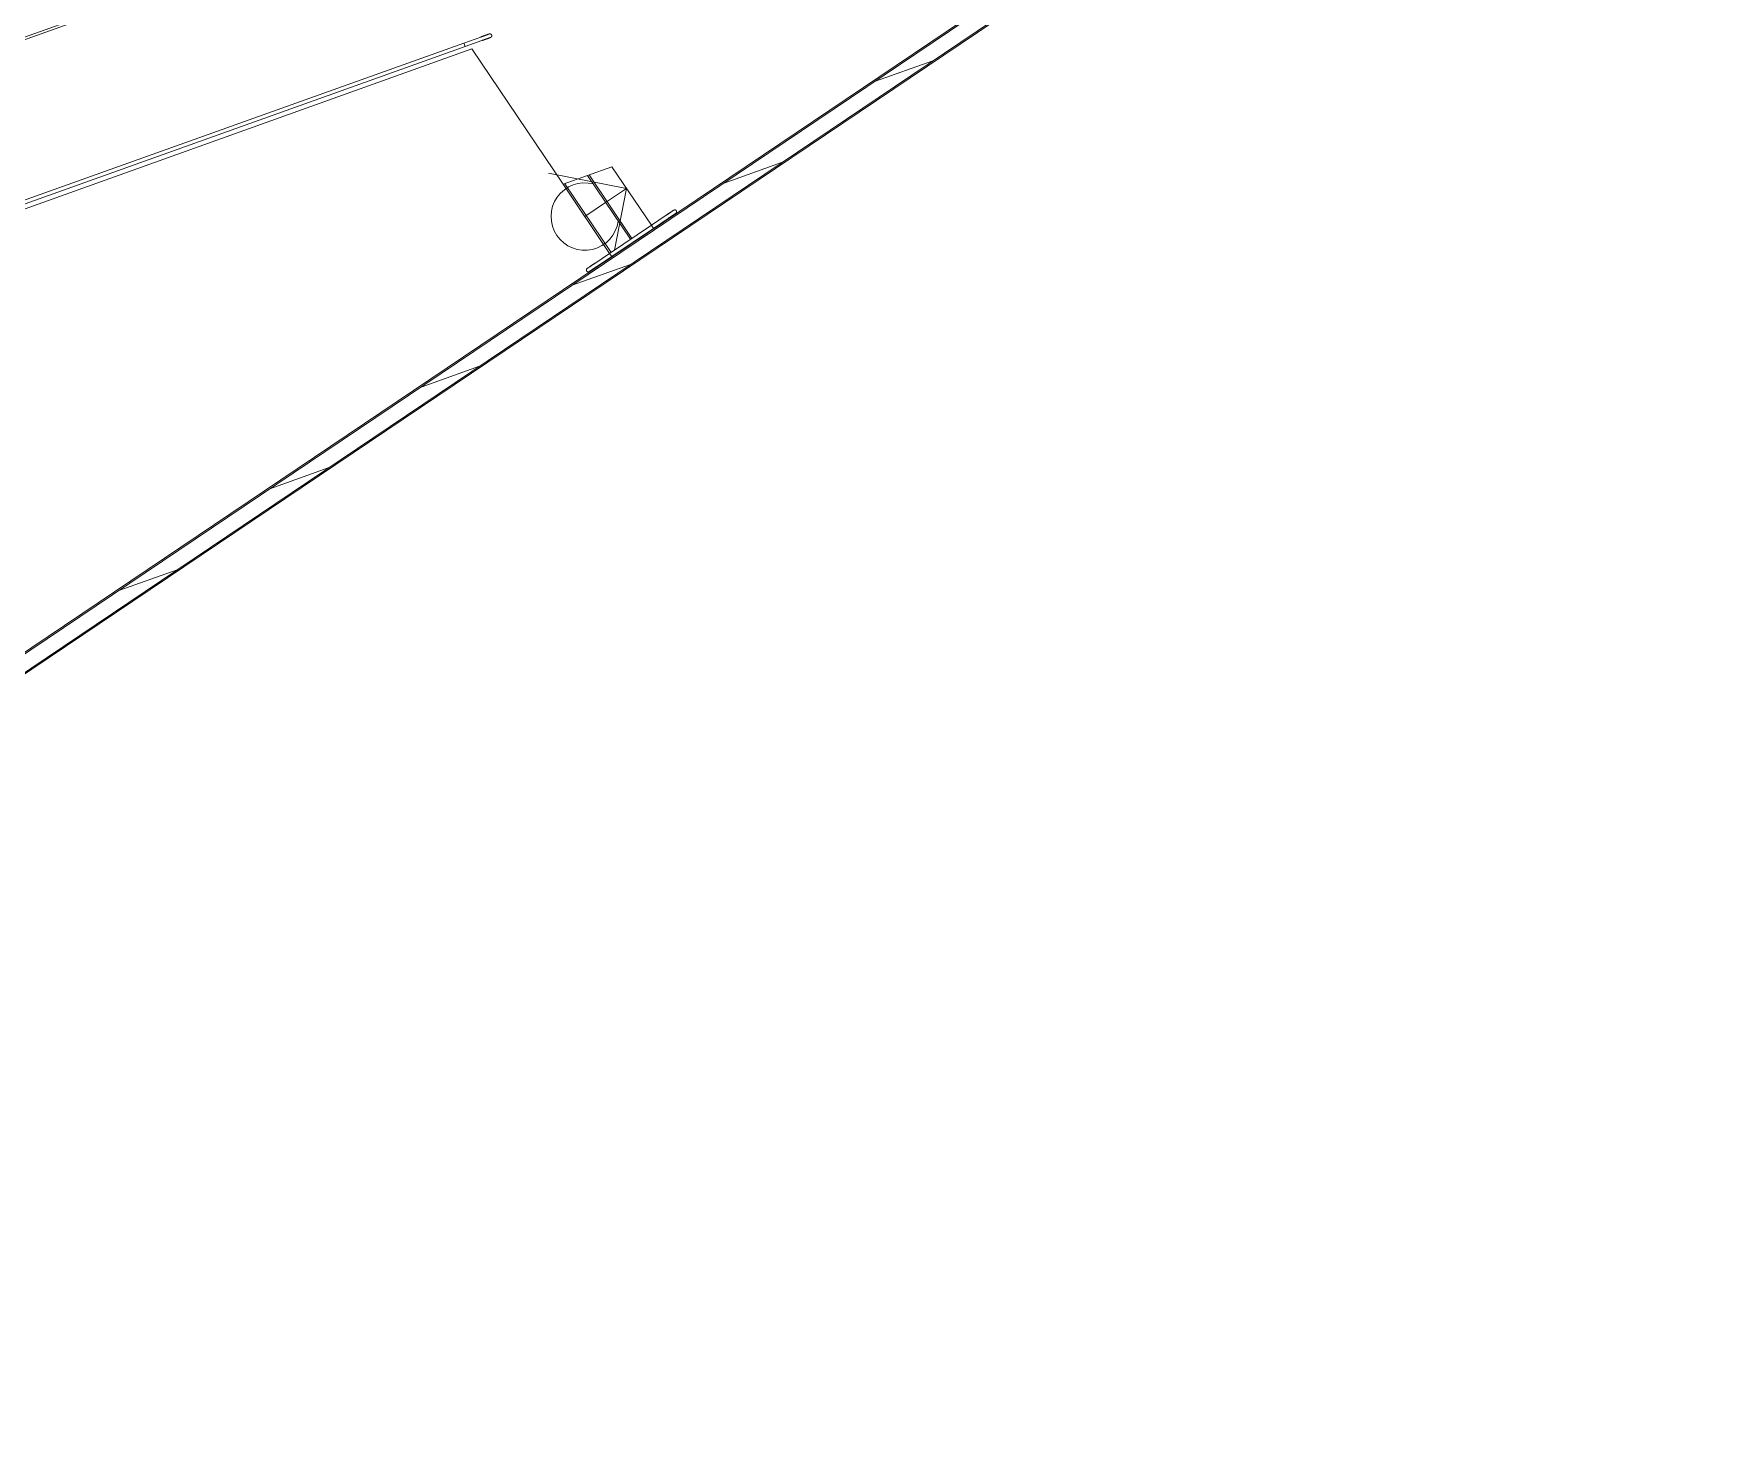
# Model space of a CAD drawing. Header units: metres. Extents: x 286532 to 329498, y 7396783 to 7466136.
# Drawn here: x 325561.71 to 325580.43, y 7397701.56 to 7397717.13 of the extents above; entities that cross this region are included whole.
import ezdxf

# ---------------------------------------------------------------- set-up
doc = ezdxf.new("R2010")
doc.units = ezdxf.units.M
doc.header["$LTSCALE"] = 10
doc.layers.get('0').update_dxf_attribs({"color": 255})
doc.layers.add('_  ARQ-AUX-001', color=1, linetype='Continuous', lineweight=5)
doc.layers.add('_AUXILIAR', color=7, linetype='Continuous', lineweight=30)

# ---------------------------------------------------------------- blocks, each defined once
blk = doc.blocks.new('ESTACAODRONE')
at = {"layer": '_  ARQ-AUX-001'}
for p, q in [((-57.752, -111.76), (-35.658, -104.113)), ((-35.193, -105.455), (-54.169, -117.953)), ((-54.161, -117.966), (-35.175, -105.461)), ((-54.067, -118.108), (-34.971, -105.53)), ((-54.059, -118.12), (-34.953, -105.537)), ((-51.023, -109.405), (-52.465, -109.901)), ((-46.973, -109.808), (-47.161, -109.873)), ((-47.147, -109.913), (-46.959, -109.848)), ((-56.865, -113.329), (-47.072, -109.939)), ((-47.161, -109.873), (-56.459, -113.092)), ((-56.446, -113.131), (-47.147, -109.913)), ((-47.161, -109.873), (-47.147, -109.913)), ((-47.072, -109.939), (-46.073, -111.456)), ((-42.596, -110.349), (-41.945, -110.124)), ((-45.367, -111.509), (-46.233, -111.331)), ((-46.073, -111.456), (-45.527, -111.267)), ((-45.527, -111.267), (-45.095, -111.921)), ((-45.527, -111.267), (-45.095, -111.921)), ((-44.29, -111.464), (-43.638, -111.239)), ((-46.073, -111.456), (-45.563, -112.23)), ((-46.054, -111.449), (-45.547, -112.219)), ((-45.8, -111.361), (-45.329, -112.075)), ((-45.781, -111.355), (-45.313, -112.065)), ((-45.601, -111.663), (-45.367, -111.509)), ((-45.367, -111.509), (-45.508, -112.193)), ((-45.835, -111.817), (-45.601, -111.663)), ((-44.93, -111.812), (-45.095, -111.921)), ((-45.072, -111.957), (-44.907, -111.847)), ((-45.563, -112.23), (-45.095, -111.921)), ((-45.54, -112.265), (-45.072, -111.957)), ((-45.095, -111.921), (-45.072, -111.957)), ((-45.563, -112.23), (-45.729, -112.339)), ((-45.706, -112.374), (-45.54, -112.265)), ((-45.54, -112.265), (-45.563, -112.23)), ((-45.52, -112.252), (-45.521, -112.258)), ((-45.983, -112.579), (-45.331, -112.354)), ((-47.676, -113.695), (-47.025, -113.469)), ((-49.369, -114.81), (-48.718, -114.584)), ((-51.062, -115.925), (-50.411, -115.7))]:
    blk.add_line(p, q, dxfattribs=at)
at = {"layer": '_  ARQ-AUX-001', "flags": 128}
for points in [[(-46.973, -109.808), (-46.969, -109.807), (-46.965, -109.805), (-46.962, -109.804), (-46.958, -109.803), (-46.954, -109.801), (-46.95, -109.8), (-46.947, -109.799), (-46.943, -109.798), (-46.939, -109.796), (-46.936, -109.795), (-46.932, -109.794), (-46.929, -109.793), (-46.925, -109.791), (-46.922, -109.79), (-46.919, -109.789), (-46.916, -109.788), (-46.913, -109.787), (-46.91, -109.786), (-46.907, -109.785), (-46.904, -109.784), (-46.902, -109.783), (-46.899, -109.782), (-46.897, -109.782), (-46.894, -109.781), (-46.892, -109.78), (-46.89, -109.779), (-46.888, -109.779), (-46.887, -109.778), (-46.885, -109.778), (-46.884, -109.777), (-46.882, -109.777), (-46.881, -109.776), (-46.88, -109.776), (-46.879, -109.776), (-46.879, -109.775), (-46.878, -109.775), (-46.878, -109.775), (-46.877, -109.775), (-46.877, -109.775)], [(-46.877, -109.775), (-46.877, -109.775), (-46.877, -109.775), (-46.878, -109.775), (-46.878, -109.775), (-46.879, -109.775), (-46.88, -109.776), (-46.881, -109.776), (-46.882, -109.776), (-46.883, -109.777), (-46.885, -109.777), (-46.886, -109.778), (-46.888, -109.779), (-46.89, -109.779), (-46.892, -109.78), (-46.894, -109.781), (-46.896, -109.781), (-46.898, -109.782), (-46.901, -109.783), (-46.904, -109.784), (-46.906, -109.785), (-46.909, -109.786), (-46.912, -109.787), (-46.915, -109.788), (-46.918, -109.789), (-46.921, -109.79), (-46.925, -109.791), (-46.928, -109.792), (-46.931, -109.794), (-46.935, -109.795), (-46.938, -109.796), (-46.942, -109.797), (-46.946, -109.798), (-46.949, -109.8), (-46.953, -109.801), (-46.957, -109.802), (-46.961, -109.804), (-46.964, -109.805), (-46.968, -109.806), (-46.972, -109.808), (-46.973, -109.808)], [(-46.863, -109.814), (-46.863, -109.814), (-46.864, -109.815), (-46.864, -109.815), (-46.865, -109.815), (-46.865, -109.815), (-46.866, -109.815), (-46.867, -109.816), (-46.868, -109.816), (-46.87, -109.817), (-46.871, -109.817), (-46.873, -109.818), (-46.874, -109.818), (-46.876, -109.819), (-46.878, -109.82), (-46.88, -109.82), (-46.882, -109.821), (-46.885, -109.822), (-46.887, -109.823), (-46.89, -109.824), (-46.892, -109.825), (-46.895, -109.826), (-46.898, -109.827), (-46.901, -109.828), (-46.904, -109.829), (-46.908, -109.83), (-46.911, -109.831), (-46.914, -109.832), (-46.918, -109.833), (-46.921, -109.834), (-46.925, -109.836), (-46.928, -109.837), (-46.932, -109.838), (-46.936, -109.839), (-46.939, -109.841), (-46.943, -109.842), (-46.947, -109.843), (-46.951, -109.845), (-46.955, -109.846), (-46.958, -109.847), (-46.959, -109.848)], [(-46.959, -109.848), (-46.956, -109.846), (-46.952, -109.845), (-46.948, -109.844), (-46.944, -109.842), (-46.94, -109.841), (-46.937, -109.84), (-46.933, -109.839), (-46.929, -109.837), (-46.926, -109.836), (-46.922, -109.835), (-46.918, -109.834), (-46.915, -109.832), (-46.912, -109.831), (-46.908, -109.83), (-46.905, -109.829), (-46.902, -109.828), (-46.899, -109.827), (-46.896, -109.826), (-46.893, -109.825), (-46.891, -109.824), (-46.888, -109.823), (-46.885, -109.822), (-46.883, -109.821), (-46.881, -109.82), (-46.879, -109.82), (-46.877, -109.819), (-46.875, -109.818), (-46.873, -109.818), (-46.871, -109.817), (-46.87, -109.817), (-46.869, -109.816), (-46.867, -109.816), (-46.866, -109.815), (-46.865, -109.815), (-46.865, -109.815), (-46.864, -109.815), (-46.864, -109.815), (-46.863, -109.814), (-46.863, -109.814)], [(-46.877, -109.775), (-46.876, -109.775), (-46.876, -109.774), (-46.875, -109.774), (-46.874, -109.774), (-46.873, -109.774), (-46.872, -109.774), (-46.871, -109.774), (-46.871, -109.774), (-46.87, -109.774), (-46.869, -109.774), (-46.868, -109.774), (-46.867, -109.774), (-46.866, -109.774), (-46.866, -109.774), (-46.865, -109.774), (-46.864, -109.775), (-46.863, -109.775), (-46.862, -109.775), (-46.862, -109.776), (-46.861, -109.776), (-46.86, -109.776), (-46.859, -109.777), (-46.859, -109.777), (-46.858, -109.778), (-46.857, -109.778), (-46.857, -109.779), (-46.856, -109.779), (-46.855, -109.78), (-46.855, -109.78), (-46.854, -109.781), (-46.854, -109.782), (-46.853, -109.782), (-46.853, -109.783), (-46.852, -109.784), (-46.852, -109.784), (-46.851, -109.785), (-46.851, -109.786), (-46.851, -109.787), (-46.85, -109.788), (-46.85, -109.788)], [(-46.85, -109.788), (-46.85, -109.789), (-46.85, -109.789), (-46.85, -109.79), (-46.85, -109.791), (-46.849, -109.792), (-46.849, -109.793), (-46.849, -109.793), (-46.849, -109.794), (-46.849, -109.795), (-46.849, -109.796), (-46.849, -109.797), (-46.849, -109.798), (-46.85, -109.799), (-46.85, -109.799), (-46.85, -109.8), (-46.85, -109.801), (-46.85, -109.802), (-46.851, -109.803), (-46.851, -109.803), (-46.851, -109.804), (-46.852, -109.805), (-46.852, -109.806), (-46.853, -109.806), (-46.853, -109.807), (-46.854, -109.808), (-46.854, -109.808), (-46.855, -109.809), (-46.855, -109.809), (-46.856, -109.81), (-46.857, -109.811), (-46.857, -109.811), (-46.858, -109.812), (-46.859, -109.812), (-46.859, -109.813), (-46.86, -109.813), (-46.861, -109.813), (-46.862, -109.814), (-46.862, -109.814), (-46.863, -109.814), (-46.863, -109.814)], [(-44.93, -111.812), (-44.926, -111.81), (-44.923, -111.808), (-44.92, -111.806), (-44.916, -111.803), (-44.913, -111.801), (-44.91, -111.799), (-44.906, -111.797), (-44.903, -111.795), (-44.9, -111.793), (-44.897, -111.791), (-44.894, -111.789), (-44.891, -111.787), (-44.888, -111.785), (-44.885, -111.783), (-44.882, -111.781), (-44.879, -111.779), (-44.876, -111.777), (-44.874, -111.776), (-44.871, -111.774), (-44.869, -111.772), (-44.867, -111.771), (-44.864, -111.769), (-44.862, -111.768), (-44.86, -111.767), (-44.858, -111.765), (-44.857, -111.764), (-44.855, -111.763), (-44.853, -111.762), (-44.852, -111.761), (-44.851, -111.76), (-44.85, -111.76), (-44.848, -111.759), (-44.848, -111.758), (-44.847, -111.758), (-44.846, -111.757), (-44.846, -111.757), (-44.845, -111.757), (-44.845, -111.757), (-44.845, -111.756)], [(-44.845, -111.756), (-44.845, -111.757), (-44.845, -111.757), (-44.846, -111.757), (-44.846, -111.757), (-44.847, -111.758), (-44.847, -111.758), (-44.848, -111.759), (-44.849, -111.759), (-44.85, -111.76), (-44.852, -111.761), (-44.853, -111.762), (-44.855, -111.763), (-44.856, -111.764), (-44.858, -111.765), (-44.86, -111.766), (-44.862, -111.768), (-44.864, -111.769), (-44.866, -111.77), (-44.868, -111.772), (-44.871, -111.773), (-44.873, -111.775), (-44.876, -111.777), (-44.878, -111.779), (-44.881, -111.78), (-44.884, -111.782), (-44.887, -111.784), (-44.89, -111.786), (-44.893, -111.788), (-44.896, -111.79), (-44.899, -111.792), (-44.902, -111.794), (-44.905, -111.796), (-44.909, -111.798), (-44.912, -111.801), (-44.915, -111.803), (-44.919, -111.805), (-44.922, -111.807), (-44.925, -111.81), (-44.929, -111.812), (-44.93, -111.812)], [(-44.822, -111.792), (-44.822, -111.792), (-44.822, -111.792), (-44.822, -111.792), (-44.823, -111.792), (-44.824, -111.793), (-44.824, -111.793), (-44.825, -111.794), (-44.826, -111.794), (-44.827, -111.795), (-44.829, -111.796), (-44.83, -111.797), (-44.831, -111.798), (-44.833, -111.799), (-44.835, -111.8), (-44.837, -111.801), (-44.839, -111.803), (-44.841, -111.804), (-44.843, -111.805), (-44.845, -111.807), (-44.848, -111.808), (-44.85, -111.81), (-44.853, -111.812), (-44.855, -111.814), (-44.858, -111.815), (-44.861, -111.817), (-44.864, -111.819), (-44.867, -111.821), (-44.87, -111.823), (-44.873, -111.825), (-44.876, -111.827), (-44.879, -111.829), (-44.882, -111.831), (-44.886, -111.834), (-44.889, -111.836), (-44.892, -111.838), (-44.896, -111.84), (-44.899, -111.842), (-44.902, -111.845), (-44.906, -111.847), (-44.907, -111.847)], [(-44.907, -111.847), (-44.903, -111.845), (-44.9, -111.843), (-44.897, -111.841), (-44.893, -111.839), (-44.89, -111.836), (-44.887, -111.834), (-44.883, -111.832), (-44.88, -111.83), (-44.877, -111.828), (-44.874, -111.826), (-44.871, -111.824), (-44.867, -111.822), (-44.865, -111.82), (-44.862, -111.818), (-44.859, -111.816), (-44.856, -111.814), (-44.853, -111.812), (-44.851, -111.811), (-44.848, -111.809), (-44.846, -111.807), (-44.843, -111.806), (-44.841, -111.804), (-44.839, -111.803), (-44.837, -111.802), (-44.835, -111.8), (-44.834, -111.799), (-44.832, -111.798), (-44.83, -111.797), (-44.829, -111.796), (-44.828, -111.795), (-44.826, -111.795), (-44.825, -111.794), (-44.824, -111.793), (-44.824, -111.793), (-44.823, -111.792), (-44.823, -111.792), (-44.822, -111.792), (-44.822, -111.792), (-44.822, -111.792)], [(-44.845, -111.756), (-44.844, -111.756), (-44.843, -111.756), (-44.843, -111.755), (-44.842, -111.755), (-44.841, -111.755), (-44.84, -111.754), (-44.84, -111.754), (-44.839, -111.754), (-44.838, -111.754), (-44.837, -111.753), (-44.836, -111.753), (-44.836, -111.753), (-44.835, -111.753), (-44.834, -111.753), (-44.833, -111.753), (-44.832, -111.753), (-44.831, -111.753), (-44.83, -111.753), (-44.83, -111.753), (-44.829, -111.754), (-44.828, -111.754), (-44.827, -111.754), (-44.826, -111.754), (-44.826, -111.754), (-44.825, -111.755), (-44.824, -111.755), (-44.823, -111.756), (-44.823, -111.756), (-44.822, -111.756), (-44.821, -111.757), (-44.821, -111.757), (-44.82, -111.758), (-44.819, -111.758), (-44.819, -111.759), (-44.818, -111.76), (-44.817, -111.76), (-44.817, -111.761), (-44.816, -111.762), (-44.816, -111.762), (-44.816, -111.762)], [(-44.816, -111.762), (-44.815, -111.763), (-44.815, -111.764), (-44.815, -111.765), (-44.814, -111.765), (-44.814, -111.766), (-44.814, -111.767), (-44.813, -111.768), (-44.813, -111.769), (-44.813, -111.769), (-44.813, -111.77), (-44.813, -111.771), (-44.812, -111.772), (-44.812, -111.773), (-44.812, -111.774), (-44.812, -111.774), (-44.812, -111.775), (-44.812, -111.776), (-44.813, -111.777), (-44.813, -111.778), (-44.813, -111.779), (-44.813, -111.779), (-44.813, -111.78), (-44.814, -111.781), (-44.814, -111.782), (-44.814, -111.783), (-44.815, -111.783), (-44.815, -111.784), (-44.815, -111.785), (-44.816, -111.785), (-44.816, -111.786), (-44.817, -111.787), (-44.817, -111.788), (-44.818, -111.788), (-44.818, -111.789), (-44.819, -111.789), (-44.82, -111.79), (-44.82, -111.79), (-44.821, -111.791), (-44.822, -111.791), (-44.822, -111.792)], [(-45.82, -112.424), (-45.82, -112.423), (-45.821, -112.422), (-45.821, -112.421), (-45.821, -112.421), (-45.822, -112.42), (-45.822, -112.419), (-45.822, -112.418), (-45.822, -112.418), (-45.823, -112.417), (-45.823, -112.416), (-45.823, -112.415), (-45.823, -112.414), (-45.823, -112.413), (-45.823, -112.413), (-45.823, -112.412), (-45.823, -112.411), (-45.823, -112.41), (-45.823, -112.409), (-45.823, -112.408), (-45.823, -112.408), (-45.822, -112.407), (-45.822, -112.406), (-45.822, -112.405), (-45.822, -112.404), (-45.821, -112.404), (-45.821, -112.403), (-45.821, -112.402), (-45.82, -112.401), (-45.82, -112.401), (-45.819, -112.4), (-45.819, -112.399), (-45.818, -112.399), (-45.818, -112.398), (-45.817, -112.397), (-45.817, -112.397), (-45.816, -112.396), (-45.815, -112.396), (-45.815, -112.395), (-45.814, -112.395), (-45.814, -112.395)], [(-45.791, -112.43), (-45.791, -112.43), (-45.792, -112.43), (-45.793, -112.431), (-45.794, -112.431), (-45.794, -112.432), (-45.795, -112.432), (-45.796, -112.432), (-45.797, -112.432), (-45.798, -112.433), (-45.798, -112.433), (-45.799, -112.433), (-45.8, -112.433), (-45.801, -112.433), (-45.802, -112.433), (-45.803, -112.433), (-45.803, -112.433), (-45.804, -112.433), (-45.805, -112.433), (-45.806, -112.433), (-45.807, -112.433), (-45.807, -112.432), (-45.808, -112.432), (-45.809, -112.432), (-45.81, -112.432), (-45.811, -112.431), (-45.811, -112.431), (-45.812, -112.431), (-45.813, -112.43), (-45.814, -112.43), (-45.814, -112.429), (-45.815, -112.429), (-45.816, -112.428), (-45.816, -112.428), (-45.817, -112.427), (-45.817, -112.426), (-45.818, -112.426), (-45.819, -112.425), (-45.819, -112.424), (-45.82, -112.424), (-45.82, -112.424)], [(-45.729, -112.339), (-45.732, -112.341), (-45.736, -112.343), (-45.739, -112.345), (-45.742, -112.348), (-45.746, -112.35), (-45.749, -112.352), (-45.752, -112.354), (-45.756, -112.356), (-45.759, -112.358), (-45.762, -112.36), (-45.765, -112.362), (-45.768, -112.364), (-45.771, -112.366), (-45.774, -112.368), (-45.777, -112.37), (-45.78, -112.372), (-45.782, -112.374), (-45.785, -112.375), (-45.787, -112.377), (-45.79, -112.379), (-45.792, -112.38), (-45.794, -112.382), (-45.796, -112.383), (-45.798, -112.384), (-45.8, -112.386), (-45.802, -112.387), (-45.804, -112.388), (-45.805, -112.389), (-45.807, -112.39), (-45.808, -112.391), (-45.809, -112.391), (-45.81, -112.392), (-45.811, -112.393), (-45.812, -112.393), (-45.812, -112.394), (-45.813, -112.394), (-45.813, -112.394), (-45.814, -112.394), (-45.814, -112.395)], [(-45.814, -112.395), (-45.814, -112.394), (-45.813, -112.394), (-45.813, -112.394), (-45.813, -112.394), (-45.812, -112.393), (-45.811, -112.393), (-45.81, -112.392), (-45.809, -112.392), (-45.808, -112.391), (-45.807, -112.39), (-45.806, -112.389), (-45.804, -112.388), (-45.802, -112.387), (-45.801, -112.386), (-45.799, -112.385), (-45.797, -112.383), (-45.795, -112.382), (-45.793, -112.381), (-45.79, -112.379), (-45.788, -112.378), (-45.785, -112.376), (-45.783, -112.374), (-45.78, -112.372), (-45.778, -112.371), (-45.775, -112.369), (-45.772, -112.367), (-45.769, -112.365), (-45.766, -112.363), (-45.763, -112.361), (-45.76, -112.359), (-45.756, -112.357), (-45.753, -112.355), (-45.75, -112.353), (-45.747, -112.35), (-45.743, -112.348), (-45.74, -112.346), (-45.737, -112.344), (-45.733, -112.341), (-45.73, -112.339), (-45.729, -112.339)], [(-45.791, -112.43), (-45.791, -112.43), (-45.79, -112.429), (-45.79, -112.429), (-45.79, -112.429), (-45.789, -112.428), (-45.788, -112.428), (-45.787, -112.427), (-45.786, -112.427), (-45.785, -112.426), (-45.784, -112.425), (-45.783, -112.424), (-45.781, -112.423), (-45.779, -112.422), (-45.778, -112.421), (-45.776, -112.42), (-45.774, -112.419), (-45.772, -112.417), (-45.77, -112.416), (-45.767, -112.414), (-45.765, -112.413), (-45.762, -112.411), (-45.76, -112.409), (-45.757, -112.408), (-45.754, -112.406), (-45.752, -112.404), (-45.749, -112.402), (-45.746, -112.4), (-45.743, -112.398), (-45.74, -112.396), (-45.736, -112.394), (-45.733, -112.392), (-45.73, -112.39), (-45.727, -112.388), (-45.723, -112.385), (-45.72, -112.383), (-45.717, -112.381), (-45.713, -112.379), (-45.71, -112.377), (-45.707, -112.374), (-45.706, -112.374)], [(-45.706, -112.374), (-45.709, -112.376), (-45.713, -112.378), (-45.716, -112.38), (-45.719, -112.383), (-45.723, -112.385), (-45.726, -112.387), (-45.729, -112.389), (-45.732, -112.391), (-45.736, -112.393), (-45.739, -112.395), (-45.742, -112.398), (-45.745, -112.4), (-45.748, -112.401), (-45.751, -112.403), (-45.754, -112.405), (-45.756, -112.407), (-45.759, -112.409), (-45.762, -112.411), (-45.764, -112.412), (-45.767, -112.414), (-45.769, -112.415), (-45.771, -112.417), (-45.773, -112.418), (-45.775, -112.419), (-45.777, -112.421), (-45.779, -112.422), (-45.781, -112.423), (-45.782, -112.424), (-45.784, -112.425), (-45.785, -112.426), (-45.786, -112.427), (-45.787, -112.427), (-45.788, -112.428), (-45.789, -112.428), (-45.789, -112.429), (-45.79, -112.429), (-45.79, -112.429), (-45.79, -112.43), (-45.791, -112.43)]]:
    blk.add_lwpolyline(points, dxfattribs=at)
at = {"layer": '_  ARQ-AUX-001'}
for start, end in [(75.0377, 213.3696), (213.3696, 351.7015)]:
    blk.add_arc((-45.835, -111.817), 0.375, start, end, dxfattribs=at)

msp = doc.modelspace()

# ---------------------------------------------------------------- hatches: boundary and pattern name
at = {"true_color": 0xc7c8ca, "transparency": 33554585}
h = msp.add_hatch(color=9, dxfattribs=at)
h.dxf.hatch_style = 1
edge = h.paths.add_edge_path(flags=17)
edge.add_line((325790.074, 7397734.678), (325785.932, 7397725.912))
edge.add_line((325785.932, 7397725.912), (325782.709, 7397727.435))
edge.add_arc((324589.459, 7398283.744), 1316.558, 334.285771, 335.004426, ccw=False)
edge.add_arc((325750.667, 7397737.45), 35.291, 298.576, 315.0391, ccw=False)
edge.add_arc((325664.991, 7397898.481), 217.694, 294.35072, 298.10593, ccw=False)
edge.add_arc((325750.419, 7397711.129), 11.8, 244.6772, 291.536, ccw=False)
edge.add_line((325745.372, 7397700.463), (325626.659, 7397756.517))
edge.add_arc((325641.467, 7397780.806), 28.447, 197.5252, 238.6327, ccw=False)
edge.add_line((325614.34, 7397772.24), (325596.361, 7397822.673))
edge.add_line((325596.361, 7397822.673), (325593.746, 7397821.736))
edge.add_line((325593.746, 7397821.736), (325590.595, 7397830.529))
edge.add_line((325590.595, 7397830.529), (325583.062, 7397827.835))
edge.add_line((325583.062, 7397827.835), (325598.287, 7397780.985))
edge.add_arc((325581.631, 7397777.612), 16.994, -27.4093, 11.4468, ccw=False)
edge.add_line((325596.717, 7397769.789), (325590.092, 7397755.765))
edge.add_arc((325564.48, 7397765.98), 27.574, 298.0712, 338.2544, ccw=False)
edge.add_line((325577.455, 7397741.65), (325549.642, 7397730.904))
edge.add_line((325549.642, 7397730.904), (325552.333, 7397723.353))
edge.add_line((325552.333, 7397723.353), (325559.066, 7397725.765))
edge.add_line((325559.066, 7397725.765), (325560.084, 7397722.91))
edge.add_line((325560.084, 7397722.91), (325575.909, 7397728.58))
edge.add_line((325575.909, 7397728.58), (325592.006, 7397734.348))
edge.add_arc((325596.436, 7397717.203), 17.709, 63.7148, 104.4879, ccw=False)
edge.add_line((325604.278, 7397733.08), (325751.273, 7397663.679))
edge.add_arc((325737.024, 7397635.138), 31.901, 40.3337, 63.469, ccw=False)
edge.add_line((325761.341, 7397655.785), (325777.453, 7397632.456))
edge.add_line((325777.453, 7397632.456), (325786.459, 7397638.675))
edge.add_line((325786.459, 7397638.675), (325772.038, 7397659.428))
edge.add_arc((325786.19, 7397669.263), 17.234, 162.6633, 214.7953, ccw=False)
edge.add_arc((326382.672, 7397402.318), 670.607, 154.260697, 156.063624, ccw=False)
edge.add_arc((328387.63, 7396464.678), 2883.946, 154.511481, 154.77925, ccw=False)
edge.add_arc((324538.143, 7398302.986), 1381.958, 334.393847, 335.132057)
edge.add_line((325791.966, 7397721.833), (325796.581, 7397731.603))
edge.add_line((325796.581, 7397731.603), (325790.074, 7397734.678))
edge = h.paths.add_edge_path(flags=17)
edge.add_line((325790.074, 7397734.678), (325785.932, 7397725.912))
edge.add_line((325796.581, 7397731.603), (325790.074, 7397734.678))
edge.add_line((325791.966, 7397721.833), (325796.581, 7397731.603))
edge.add_arc((324538.143, 7398302.986), 1381.958, 334.393847, 335.132057)
edge.add_arc((328387.63, 7396464.678), 2883.946, 154.511481, 154.77925)
edge.add_arc((326382.672, 7397402.318), 670.607, 154.260697, 156.063624)
edge.add_arc((325786.19, 7397669.263), 17.234, 162.6633, 214.7953)
edge.add_line((325786.459, 7397638.675), (325772.038, 7397659.428))
edge.add_line((325777.453, 7397632.456), (325786.459, 7397638.675))
edge.add_line((325761.341, 7397655.785), (325777.453, 7397632.456))
edge.add_arc((325737.024, 7397635.138), 31.901, 40.3337, 63.469)
edge.add_line((325604.278, 7397733.08), (325751.273, 7397663.679))
edge.add_arc((325596.436, 7397717.203), 17.709, 63.7148, 104.4879)
edge.add_line((325575.909, 7397728.58), (325592.006, 7397734.348))
edge.add_line((325560.084, 7397722.91), (325575.909, 7397728.58))
edge.add_line((325559.066, 7397725.765), (325560.084, 7397722.91))
edge.add_line((325552.333, 7397723.353), (325559.066, 7397725.765))
edge.add_line((325549.642, 7397730.904), (325552.333, 7397723.353))
edge.add_line((325577.455, 7397741.65), (325549.642, 7397730.904))
edge.add_arc((325564.48, 7397765.98), 27.574, 298.0712, 338.2544)
edge.add_line((325596.717, 7397769.789), (325590.092, 7397755.765))
edge.add_arc((325581.631, 7397777.612), 16.994, 332.5907, 371.4468)
edge.add_line((325583.062, 7397827.835), (325598.287, 7397780.985))
edge.add_line((325590.595, 7397830.529), (325583.062, 7397827.835))
edge.add_line((325593.746, 7397821.736), (325590.595, 7397830.529))
edge.add_line((325596.361, 7397822.673), (325593.746, 7397821.736))
edge.add_line((325614.34, 7397772.24), (325596.361, 7397822.673))
edge.add_arc((325641.467, 7397780.806), 28.447, 197.5252, 238.6327)
edge.add_line((325745.372, 7397700.463), (325626.659, 7397756.517))
edge.add_arc((325750.419, 7397711.129), 11.8, 244.6772, 291.536)
edge.add_arc((325664.991, 7397898.481), 217.694, 294.35072, 298.10593)
edge.add_arc((325750.667, 7397737.45), 35.291, 298.576, 315.0391)
edge.add_arc((324589.459, 7398283.744), 1316.558, 334.285771, 335.004426)
edge.add_line((325785.932, 7397725.912), (325782.709, 7397727.435))
h.paths.add_polyline_path([(325796.581, 7397731.603), (325790.074, 7397734.678)], flags=0)

# ---------------------------------------------------------------- block references
at = {"layer": '_AUXILIAR', "rotation": 0.5795468206332073}
msp.add_blockref('ESTACAODRONE', (325612.548, 7397827.374), dxfattribs=at)

doc.saveas('drawing.dxf')
